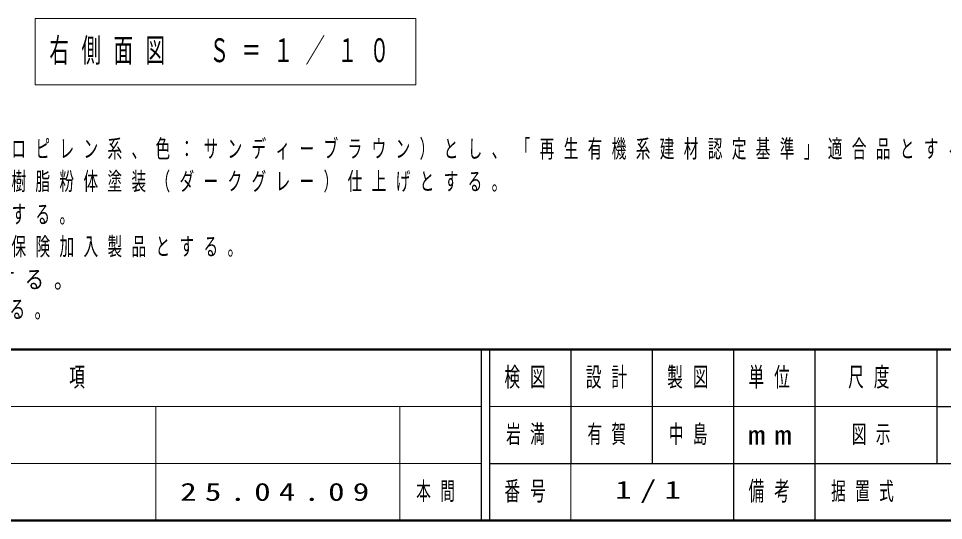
# Model space of a CAD drawing. Units: millimetres on the paper, scale 1:10. Extents: x -365 to 0, y 0 to 257.
# Drawn here: x -295.4 to -181.7, y 0 to 61.7 of the extents above; entities that cross this region are included whole.
import ezdxf

# ---------------------------------------------------------------- set-up
doc = ezdxf.new("R2010")
doc.units = ezdxf.units.MM
doc.layers.add('1_10', color=7, linetype='Continuous', lineweight=13)
doc.layers.add('LY_5', color=7, linetype='Continuous', lineweight=13)
doc.layers.add('99', color=7, linetype='Continuous')
doc.layers.add('CLASS1', color=7, linetype='Continuous')
doc.styles.add('ＭＳ ゴシック', font='')
doc.styles.get('ＭＳ ゴシック').set_extended_font_data('MS Gothic')

msp = doc.modelspace()

# ---------------------------------------------------------------- linework, layer by layer
at = {"layer": '1_10'}
for p, q in [((-293.333, 61.656), (-293.333, 53.522)), ((-246.533, 61.656), (-293.333, 61.656)), ((-246.533, 53.522), (-246.533, 61.656)), ((-293.333, 53.522), (-246.533, 53.522))]:
    msp.add_line(p, q, dxfattribs=at)
at = {"layer": 'LY_5', "lineweight": 50}
for p, q in [((-365, 21), (0, 21)), ((-365, 0), (0, 0))]:
    msp.add_line(p, q, dxfattribs=at)
at = {"layer": 'LY_5', "lineweight": 25}
for p, q in [((-238.5, 21), (-238.5, 0)), ((-237.5, 21), (-237.5, 0)), ((-227.5, 21), (-227.5, 7)), ((-217.5, 21), (-217.5, 7)), ((-207.5, 21), (-207.5, 0)), ((-197.5, 21), (-197.5, 7)), ((-182.5, 21), (-182.5, 7)), ((-182.5, 14), (-70, 14)), ((-237.5, 7), (0, 7)), ((-197.5, 7), (-197.5, 0))]:
    msp.add_line(p, q, dxfattribs=at)
at = {"layer": 'LY_5'}
for p, q in [((-365, 14), (-238.5, 14)), ((-278.5, 14), (-278.5, 0)), ((-248.5, 14), (-248.5, 0)), ((-237.5, 14), (-182.5, 14)), ((-365, 7), (-238.5, 7)), ((-227.5, 7), (-227.5, 0))]:
    msp.add_line(p, q, dxfattribs=at)

# ---------------------------------------------------------------- texts
at = {"layer": '1_10', "insert": (-269.933, 57.589), "char_height": 2.933, "attachment_point": 5, "style": 'ＭＳ ゴシック'}
msp.add_mtext('\\T1.64;\\W0.6;右側面図\u3000Ｓ＝１／１０', dxfattribs=at)
at = {"layer": '99', "char_height": 2.199, "style": 'ＭＳ ゴシック'}
for s, insert, attachment_point in [('\\T1.64;\\W0.6;岩満', (-232.5, 10.5), 5), ('\\T1.64;\\W0.6;有賀', (-222.5, 10.5), 5), ('\\T1.64;\\W0.6;中島', (-212.5, 10.5), 5), ('\\T1.64;\\W0.6;図示', (-190, 10.5), 5), ('\\T1.5;\\W1.35;25.04.09', (-275.5, 3.5), 4), ('\\T1.64;\\W0.6;本間', (-246.5, 3.5), 4), ('\\T1.5;\\W1.35;1/1', (-217.5, 3.5), 5), ('\\T1.64;\\W0.6;据置式', (-195.5, 3.5), 4)]:
    msp.add_mtext(s, dxfattribs=dict(at, insert=insert, attachment_point=attachment_point))
at = {"layer": 'CLASS1', "char_height": 2.199, "attachment_point": 7, "style": 'ＭＳ ゴシック'}
for s, insert in [('\\T1.64;\\W0.6;合成木材は、木粉入り再生プラスチック（ポリプロピレン系、色：サンディーブラウン）とし、「再生有機系建材認定基準」適合品とする。', (-361.185, 44.279)), ('\\T1.64;\\W0.6;鋼材は、電気亜鉛メッキ処理の上、ポリエステル樹脂粉体塗装（ダークグレー）仕上げとする。', (-361.185, 40.279)), ('\\T1.64;\\W0.6;ステンレス見えがかり部は、ヘアライン仕上げとする。', (-361.185, 36.279)), ('\\T1.64;\\W0.6;本製品は、（一社）日本公園施設業協会賠償責任保険加入製品とする。', (-361.185, 32.279)), ('\\T1.5;\\W0.8;本製品は、ISO9001認証取得企業製品とする。', (-361.185, 28.279)), ('\\T1.58;\\W0.65;本製品は、(株)中村製作所製品同等品以上とする。', (-361.185, 24.279))]:
    msp.add_mtext(s, dxfattribs=dict(at, insert=insert))
at = {"layer": 'LY_5', "char_height": 2.346, "attachment_point": 5, "style": 'ＭＳ ゴシック'}
for s, insert in [('\\T1.64;\\W0.6;改\u3000\u3000訂\u3000\u3000事\u3000\u3000項', (-301.75, 17.5)), ('\\T1.64;\\W0.6;検図', (-232.5, 17.5)), ('\\T1.64;\\W0.6;設計', (-222.5, 17.5)), ('\\T1.64;\\W0.6;製図', (-212.5, 17.5)), ('\\T1.64;\\W0.6;単位', (-202.5, 17.5)), ('\\T1.64;\\W0.6;尺度', (-190.25, 17.5)), ('\\T1.5;\\W1.35;mm', (-202.5, 10.5)), ('\\T1.64;\\W0.6;番号', (-232.5, 3.5)), ('\\T1.64;\\W0.6;備考', (-202.5, 3.5))]:
    msp.add_mtext(s, dxfattribs=dict(at, insert=insert))

doc.saveas('drawing.dxf')
